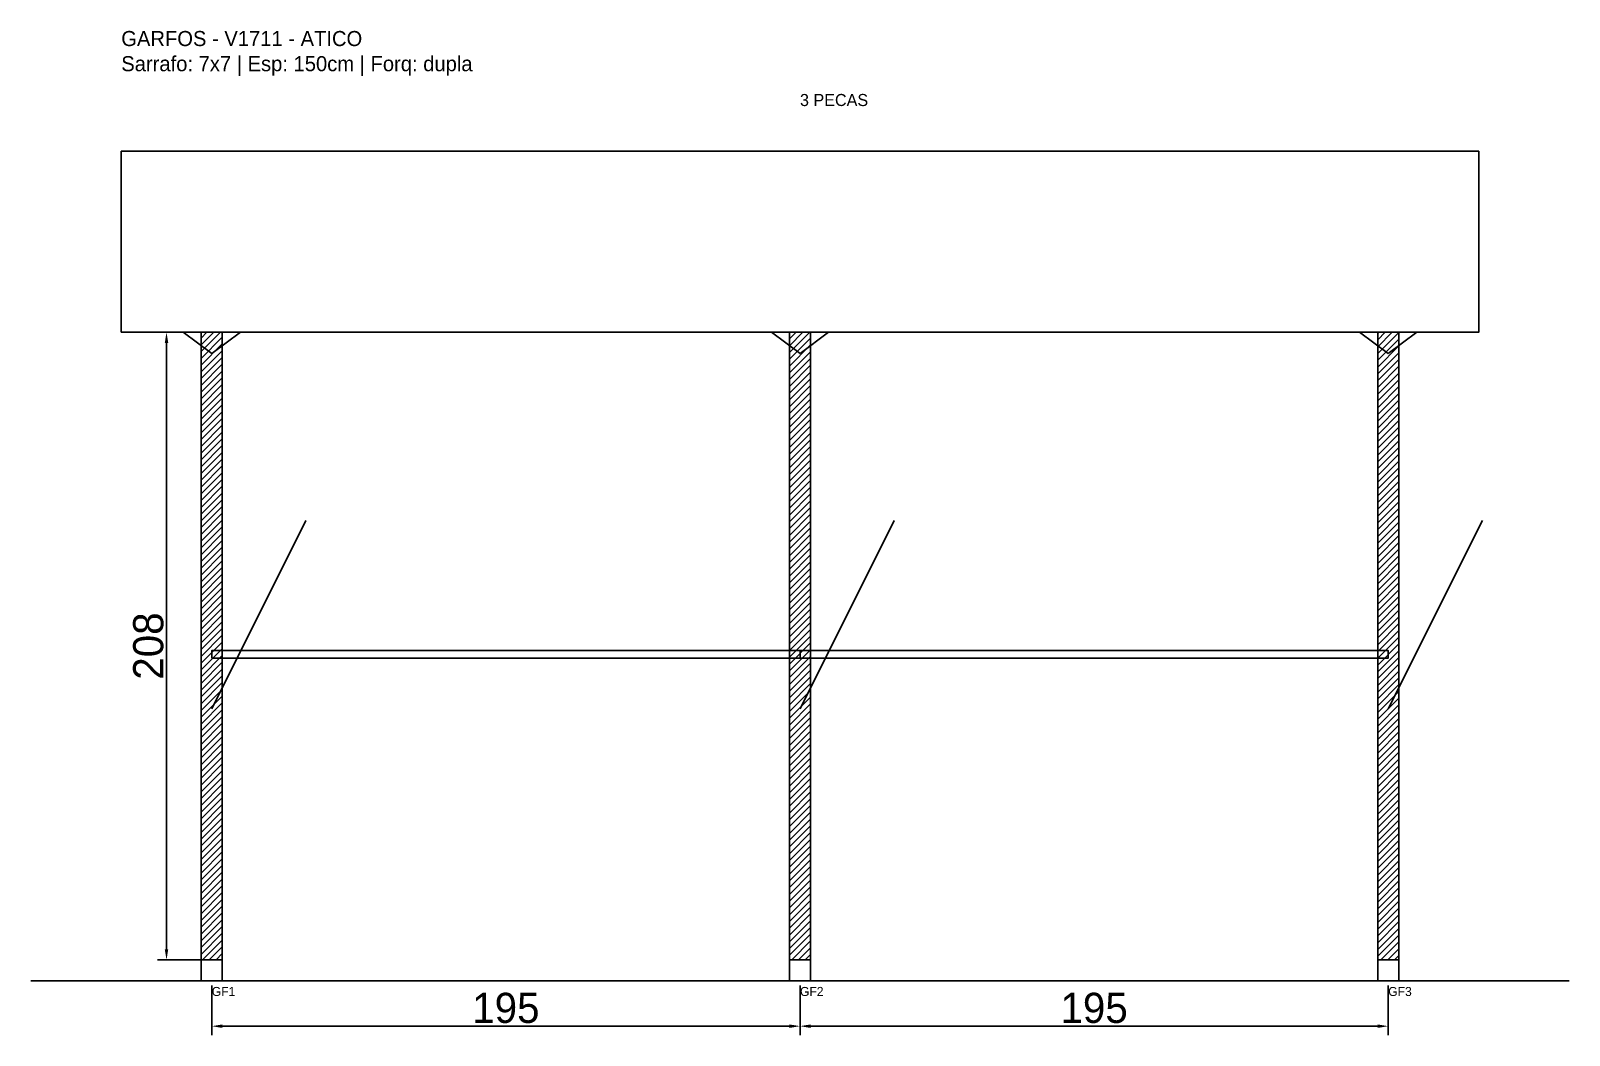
# Model space of a CAD drawing. Header units: metres. Extents: x -30 to 480, y -25 to 308.
import ezdxf

# ---------------------------------------------------------------- set-up
doc = ezdxf.new("R2010")
doc.units = ezdxf.units.M
for name, color, linetype in [('BARRA_ANCORAGEM', 1, 'Continuous'), ('COTA', 241, 'Continuous'), ('GARFOS OK', 3, 'Continuous'), ('NOME DA VIGA', 6, 'Continuous'), ('SARR_7x7', 40, 'Continuous'), ('TIRAS REESCORAMENTO', 252, 'Continuous'), ('VIGAS', 3, 'Continuous')]:
    doc.layers.add(name, color=color, linetype=linetype)
doc.dimstyles.new('EZ DXF', dxfattribs={"dimtxt": 10, "dimasz": 3.5, "dimexe": 3, "dimexo": 1.5, "dimgap": 1, "dimtad": 1, "dimdec": 1, "dimdsep": 46, "dimcen": 2.5, "dimazin": 3, "dimtfac": 1, "dimtmove": 0, "dimatfit": 3})

msp = doc.modelspace()

# ---------------------------------------------------------------- hatches: boundary and pattern name
at = {"layer": 'COTA'}
h = msp.add_hatch(dxfattribs=at)
h.set_pattern_fill('ANSI31', scale=0.5)
h.paths.add_polyline_path([(26.5, 0), (33.5, 0), (33.5, 208), (26.5, 208)])
h = msp.add_hatch(dxfattribs=at)
h.set_pattern_fill('ANSI31', scale=0.5)
h.paths.add_polyline_path([(221.5, 0), (228.5, 0), (228.5, 208), (221.5, 208)])
h = msp.add_hatch(dxfattribs=at)
h.set_pattern_fill('ANSI31', scale=0.5)
h.paths.add_polyline_path([(416.5, 0), (423.5, 0), (423.5, 208), (416.5, 208)])

# ---------------------------------------------------------------- linework, layer by layer
at = {"layer": 'BARRA_ANCORAGEM'}
for p, q in [((30, 83.2), (61.2, 145.6)), ((225, 83.2), (256.2, 145.6)), ((420, 83.2), (451.2, 145.6))]:
    msp.add_line(p, q, dxfattribs=at)
at = {"layer": 'GARFOS OK'}
for p, q in [((30, 201), (20.5, 208)), ((20.5, 208), (39.5, 208)), ((30, 201), (39.5, 208)), ((225, 201), (215.5, 208)), ((215.5, 208), (234.5, 208)), ((225, 201), (234.5, 208)), ((420, 201), (410.5, 208)), ((410.5, 208), (429.5, 208)), ((420, 201), (429.5, 208))]:
    msp.add_line(p, q, dxfattribs=at)
at = {"layer": 'GARFOS OK', "linetype": 'CONTINUOUS'}
msp.add_line((-30, -7), (480, -7), dxfattribs=at)
at = {"layer": 'GARFOS OK'}
for points in [[(26.5, 0), (33.5, 0), (33.5, 208), (26.5, 208), (26.5, 0)], [(221.5, 0), (228.5, 0), (228.5, 208), (221.5, 208), (221.5, 0)], [(416.5, 0), (423.5, 0), (423.5, 208), (416.5, 208), (416.5, 0)]]:
    msp.add_lwpolyline(points, dxfattribs=at)
at = {"layer": 'SARR_7x7'}
for points in [[(26.5, -7), (33.5, -7), (33.5, 0), (26.5, 0), (26.5, -7)], [(221.5, -7), (228.5, -7), (228.5, 0), (221.5, 0), (221.5, -7)], [(416.5, -7), (423.5, -7), (423.5, 0), (416.5, 0), (416.5, -7)]]:
    msp.add_lwpolyline(points, dxfattribs=at)
at = {"layer": 'TIRAS REESCORAMENTO'}
for points in [[(30, 100), (225, 100), (225, 102.5), (30, 102.5), (30, 100)], [(225, 100), (420, 100), (420, 102.5), (225, 102.5), (225, 100)]]:
    msp.add_lwpolyline(points, dxfattribs=at)
at = {"layer": 'VIGAS'}
msp.add_lwpolyline([(0, 208), (450, 208), (450, 268), (0, 268), (0, 208)], dxfattribs=at)

# ---------------------------------------------------------------- texts
at = {"layer": 'NOME DA VIGA'}
for s, height, p in [('3 PECAS', 4, (225, 283)), ('GF1', 3, (30, -12)), ('GF2', 3, (225, -12)), ('GF3', 3, (420, -12))]:
    msp.add_text(s, height=height, dxfattribs=at).set_placement(p)
at = {"layer": 'NOME DA VIGA', "insert": (0, 293), "char_height": 5, "attachment_point": 7}
msp.add_mtext('GARFOS - V1711 - ATICO\\PSarrafo: 7x7 | Esp: 150cm | Forq: dupla', dxfattribs=at)

# ---------------------------------------------------------------- dimensions: what is measured, and where the dimension line sits
at = {"layer": 'COTA'}
msp.add_linear_dim(base=(15, 0), p1=(30, 0), p2=(30, 208), angle=90, dimstyle='EZ DXF', dxfattribs=at).render()
for base, p1, p2 in [((30, -22), (30, -7), (225, -7)), ((225, -22), (225, -7), (420, -7))]:
    msp.add_linear_dim(base=base, p1=p1, p2=p2, dimstyle='EZ DXF', dxfattribs=at).render()

doc.saveas('drawing.dxf')
